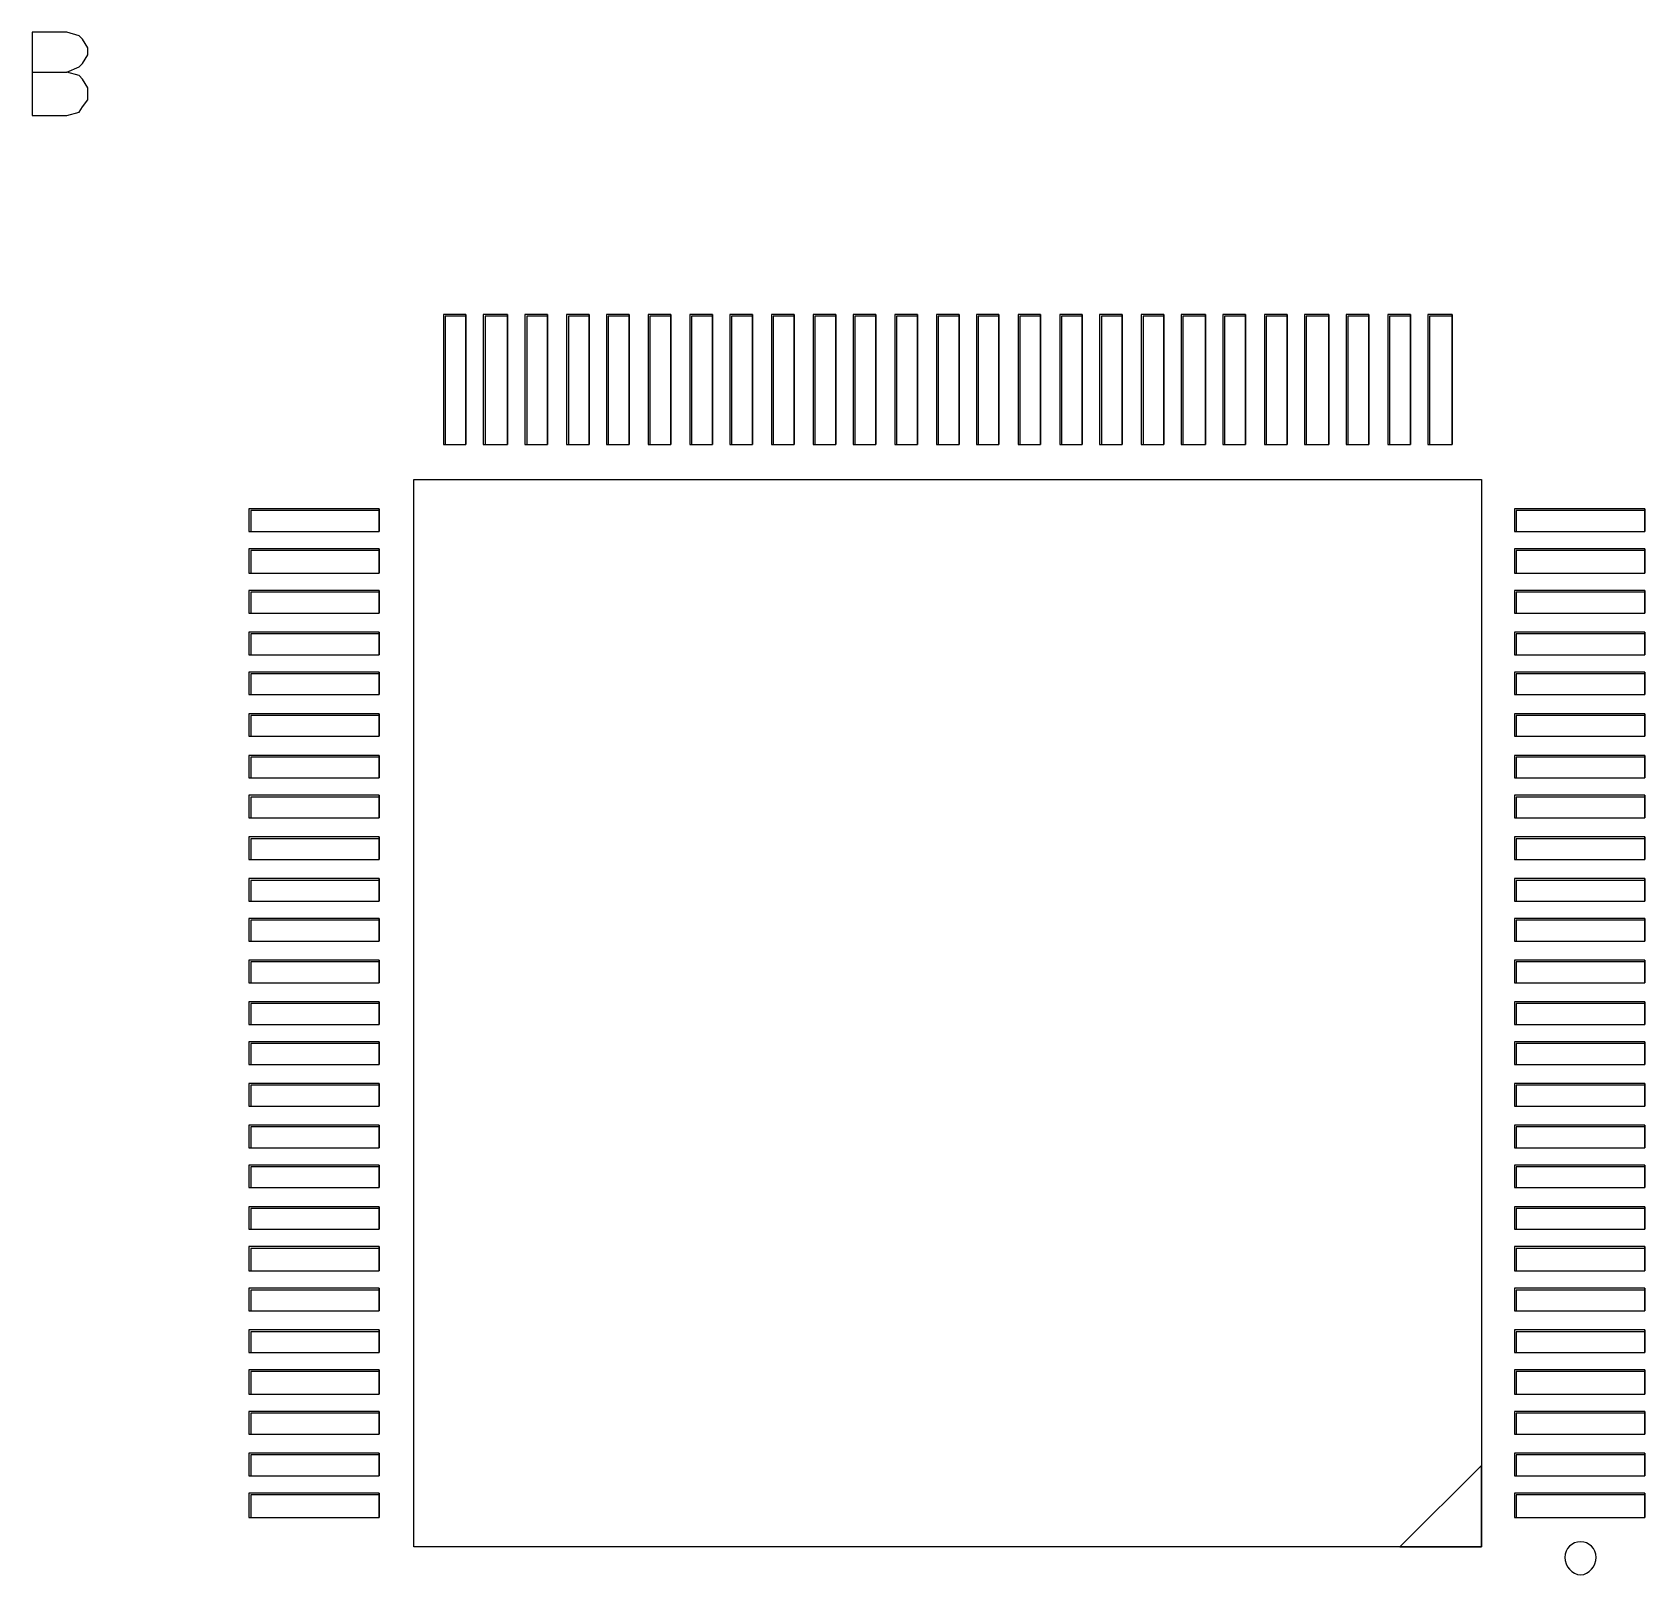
# Model space of a CAD drawing. Extents: x 236 to 550, y 195 to 401.
# Drawn here: x 379.5 to 435.3, y 249.2 to 302.5 of the extents above; entities that cross this region are included whole.
import ezdxf

# ---------------------------------------------------------------- set-up
doc = ezdxf.new("R2010")
doc.units = 0
doc.layers.add('x3v1_1_wiring_diagram', color=7, linetype='CONTINUOUS')

msp = doc.modelspace()

# ---------------------------------------------------------------- linework, layer by layer
at = {"layer": 'x3v1_1_wiring_diagram', "color": 7}
for points in [[(379.5378, 302.51), (379.5378, 299.63), (380.7377, 299.63), (381.1578, 299.7502), (381.2777, 299.9302), (381.4577, 300.17), (381.4577, 300.5901), (381.2777, 300.89), (381.1578, 301.0102), (380.7377, 301.1301), (381.1578, 301.3101), (381.2777, 301.43), (381.4577, 301.7302), (381.4577, 301.97), (381.2777, 302.2702), (381.1578, 302.3901), (380.7377, 302.51), (379.5378, 302.51), (379.5378, 302.51)], [(379.5378, 301.1301), (380.7377, 301.1301)], [(394.5277, 288.2568), (394.5277, 292.7568), (393.7476, 292.7568), (393.7476, 288.2568), (394.5277, 288.2568), (394.5277, 288.2568)], [(393.8077, 292.6967), (393.8077, 288.2568), (394.5277, 288.2568), (394.5277, 292.6967), (393.8077, 292.6967), (393.8077, 292.6967)], [(394.5277, 292.7568), (394.5277, 288.2568)], [(395.9677, 288.2568), (395.9677, 292.7568), (395.1275, 292.7568), (395.1275, 288.2568), (395.9677, 288.2568), (395.9677, 288.2568)], [(395.1876, 292.6967), (395.1876, 288.2568), (395.9677, 288.2568), (395.9677, 292.6967), (395.1876, 292.6967), (395.1876, 292.6967)], [(395.9677, 292.7568), (395.9677, 288.2568)], [(397.3476, 288.2568), (397.3476, 292.7568), (396.5675, 292.7568), (396.5675, 288.2568), (397.3476, 288.2568), (397.3476, 288.2568)], [(396.6276, 292.6967), (396.6276, 288.2568), (397.3476, 288.2568), (397.3476, 292.6967), (396.6276, 292.6967), (396.6276, 292.6967)], [(397.3476, 292.7568), (397.3476, 288.2568)], [(398.7876, 288.2568), (398.7876, 292.7568), (398.0075, 292.7568), (398.0075, 288.2568), (398.7876, 288.2568), (398.7876, 288.2568)], [(398.0676, 292.6967), (398.0676, 288.2568), (398.7876, 288.2568), (398.7876, 292.6967), (398.0676, 292.6967), (398.0676, 292.6967)], [(398.7876, 292.7568), (398.7876, 288.2568)], [(400.1675, 288.2568), (400.1675, 292.7568), (399.3877, 292.7568), (399.3877, 288.2568), (400.1675, 288.2568), (400.1675, 288.2568)], [(399.4475, 292.6967), (399.4475, 288.2568), (400.1675, 288.2568), (400.1675, 292.6967), (399.4475, 292.6967), (399.4475, 292.6967)], [(400.1675, 292.7568), (400.1675, 288.2568)], [(401.6075, 288.2568), (401.6075, 292.7568), (400.8277, 292.7568), (400.8277, 288.2568), (401.6075, 288.2568), (401.6075, 288.2568)], [(400.8875, 292.6967), (400.8875, 288.2568), (401.6075, 288.2568), (401.6075, 292.6967), (400.8875, 292.6967), (400.8875, 292.6967)], [(401.6075, 292.7568), (401.6075, 288.2568)], [(403.0475, 288.2568), (403.0475, 292.7568), (402.2677, 292.7568), (402.2677, 288.2568), (403.0475, 288.2568), (403.0475, 288.2568)], [(402.3275, 292.6967), (402.3275, 288.2568), (403.0475, 288.2568), (403.0475, 292.6967), (402.3275, 292.6967), (402.3275, 292.6967)], [(403.0475, 292.7568), (403.0475, 288.2568)], [(404.4277, 288.2568), (404.4277, 292.7568), (403.6476, 292.7568), (403.6476, 288.2568), (404.4277, 288.2568), (404.4277, 288.2568)], [(403.7077, 292.6967), (403.7077, 288.2568), (404.4277, 288.2568), (404.4277, 292.6967), (403.7077, 292.6967), (403.7077, 292.6967)], [(404.4277, 292.7568), (404.4277, 288.2568)], [(405.8677, 288.2568), (405.8677, 292.7568), (405.0876, 292.7568), (405.0876, 288.2568), (405.8677, 288.2568), (405.8677, 288.2568)], [(405.1477, 292.6967), (405.1477, 288.2568), (405.8677, 288.2568), (405.8677, 292.6967), (405.1477, 292.6967), (405.1477, 292.6967)], [(405.8677, 292.7568), (405.8677, 288.2568)], [(407.3077, 288.2568), (407.3077, 292.7568), (406.5276, 292.7568), (406.5276, 288.2568), (407.3077, 288.2568), (407.3077, 288.2568)], [(406.5877, 292.6967), (406.5877, 288.2568), (407.3077, 288.2568), (407.3077, 292.6967), (406.5877, 292.6967), (406.5877, 292.6967)], [(407.3077, 292.7568), (407.3077, 288.2568)], [(408.6876, 288.2568), (408.6876, 292.7568), (407.9075, 292.7568), (407.9075, 288.2568), (408.6876, 288.2568), (408.6876, 288.2568)], [(407.9676, 292.6967), (407.9676, 288.2568), (408.6876, 288.2568), (408.6876, 292.6967), (407.9676, 292.6967), (407.9676, 292.6967)], [(408.6876, 292.7568), (408.6876, 288.2568)], [(410.1276, 288.2568), (410.1276, 292.7568), (409.3475, 292.7568), (409.3475, 288.2568), (410.1276, 288.2568), (410.1276, 288.2568)], [(409.4076, 292.6967), (409.4076, 288.2568), (410.1276, 288.2568), (410.1276, 292.6967), (409.4076, 292.6967), (409.4076, 292.6967)], [(410.1276, 292.7568), (410.1276, 288.2568)], [(411.5676, 288.2568), (411.5676, 292.7568), (410.7875, 292.7568), (410.7875, 288.2568), (411.5676, 288.2568), (411.5676, 288.2568)], [(410.8476, 292.6967), (410.8476, 288.2568), (411.5676, 288.2568), (411.5676, 292.6967), (410.8476, 292.6967), (410.8476, 292.6967)], [(411.5676, 292.7568), (411.5676, 288.2568)], [(412.9475, 288.2568), (412.9475, 292.7568), (412.1677, 292.7568), (412.1677, 288.2568), (412.9475, 288.2568), (412.9475, 288.2568)], [(412.2275, 292.6967), (412.2275, 288.2568), (412.9475, 288.2568), (412.9475, 292.6967), (412.2275, 292.6967), (412.2275, 292.6967)], [(412.9475, 292.7568), (412.9475, 288.2568)], [(414.3875, 288.2568), (414.3875, 292.7568), (413.6077, 292.7568), (413.6077, 288.2568), (414.3875, 288.2568), (414.3875, 288.2568)], [(413.6675, 292.6967), (413.6675, 288.2568), (414.3875, 288.2568), (414.3875, 292.6967), (413.6675, 292.6967), (413.6675, 292.6967)], [(414.3875, 292.7568), (414.3875, 288.2568)], [(415.8275, 288.2568), (415.8275, 292.7568), (415.0477, 292.7568), (415.0477, 288.2568), (415.8275, 288.2568), (415.8275, 288.2568)], [(415.1075, 292.6967), (415.1075, 288.2568), (415.8275, 288.2568), (415.8275, 292.6967), (415.1075, 292.6967), (415.1075, 292.6967)], [(415.8275, 292.7568), (415.8275, 288.2568)], [(417.2077, 288.2568), (417.2077, 292.7568), (416.4276, 292.7568), (416.4276, 288.2568), (417.2077, 288.2568), (417.2077, 288.2568)], [(416.4877, 292.6967), (416.4877, 288.2568), (417.2077, 288.2568), (417.2077, 292.6967), (416.4877, 292.6967), (416.4877, 292.6967)], [(417.2077, 292.7568), (417.2077, 288.2568)], [(418.6477, 288.2568), (418.6477, 292.7568), (417.8676, 292.7568), (417.8676, 288.2568), (418.6477, 288.2568), (418.6477, 288.2568)], [(417.9277, 292.6967), (417.9277, 288.2568), (418.6477, 288.2568), (418.6477, 292.6967), (417.9277, 292.6967), (417.9277, 292.6967)], [(418.6477, 292.7568), (418.6477, 288.2568)], [(420.0877, 288.2568), (420.0877, 292.7568), (419.2475, 292.7568), (419.2475, 288.2568), (420.0877, 288.2568), (420.0877, 288.2568)], [(419.3076, 292.6967), (419.3076, 288.2568), (420.0877, 288.2568), (420.0877, 292.6967), (419.3076, 292.6967), (419.3076, 292.6967)], [(420.0877, 292.7568), (420.0877, 288.2568)], [(421.4676, 288.2568), (421.4676, 292.7568), (420.6875, 292.7568), (420.6875, 288.2568), (421.4676, 288.2568), (421.4676, 288.2568)], [(420.7476, 292.6967), (420.7476, 288.2568), (421.4676, 288.2568), (421.4676, 292.6967), (420.7476, 292.6967), (420.7476, 292.6967)], [(421.4676, 292.7568), (421.4676, 288.2568)], [(422.9076, 288.2568), (422.9076, 292.7568), (422.1275, 292.7568), (422.1275, 288.2568), (422.9076, 288.2568), (422.9076, 288.2568)], [(422.1876, 292.6967), (422.1876, 288.2568), (422.9076, 288.2568), (422.9076, 292.6967), (422.1876, 292.6967), (422.1876, 292.6967)], [(422.9076, 292.7568), (422.9076, 288.2568)], [(424.3476, 288.2568), (424.3476, 292.7568), (423.5077, 292.7568), (423.5077, 288.2568), (424.3476, 288.2568), (424.3476, 288.2568)], [(423.5675, 292.6967), (423.5675, 288.2568), (424.3476, 288.2568), (424.3476, 292.6967), (423.5675, 292.6967), (423.5675, 292.6967)], [(424.3476, 292.7568), (424.3476, 288.2568)], [(425.7275, 288.2568), (425.7275, 292.7568), (424.9477, 292.7568), (424.9477, 288.2568), (425.7275, 288.2568), (425.7275, 288.2568)], [(425.0075, 292.6967), (425.0075, 288.2568), (425.7275, 288.2568), (425.7275, 292.6967), (425.0075, 292.6967), (425.0075, 292.6967)], [(425.7275, 292.7568), (425.7275, 288.2568)], [(427.1675, 288.2568), (427.1675, 292.7568), (426.3877, 292.7568), (426.3877, 288.2568), (427.1675, 288.2568), (427.1675, 288.2568)], [(426.4475, 292.6967), (426.4475, 288.2568), (427.1675, 288.2568), (427.1675, 292.6967), (426.4475, 292.6967), (426.4475, 292.6967)], [(427.1675, 292.7568), (427.1675, 288.2568)], [(428.6075, 288.2568), (428.6075, 292.7568), (427.7676, 292.7568), (427.7676, 288.2568), (428.6075, 288.2568), (428.6075, 288.2568)], [(427.8277, 292.6967), (427.8277, 288.2568), (428.6075, 288.2568), (428.6075, 292.6967), (427.8277, 292.6967), (427.8277, 292.6967)], [(428.6075, 292.7568), (428.6075, 288.2568)], [(429.6277, 250.1566), (392.7277, 250.1566), (392.7277, 287.0566), (429.6277, 287.0566), (429.6277, 250.1566), (429.6277, 250.1566), (429.6277, 252.6766), (429.6277, 250.1566), (429.6277, 250.1566), (429.6277, 252.9768), (426.8075, 250.1566), (429.6277, 250.1566), (429.6277, 250.1566)], [(391.5275, 285.2566), (391.5275, 286.0367), (387.0275, 286.0367), (387.0275, 285.2566), (391.5275, 285.2566), (391.5275, 285.2566)], [(387.0876, 285.9766), (387.0876, 285.2566), (391.5275, 285.2566), (391.5275, 285.9766), (387.0876, 285.9766), (387.0876, 285.9766)], [(391.5275, 286.0367), (391.5275, 285.2566)], [(435.2675, 285.2566), (435.2675, 286.0367), (430.7675, 286.0367), (430.7675, 285.2566), (435.2675, 285.2566), (435.2675, 285.2566)], [(430.8276, 285.9766), (430.8276, 285.2566), (435.2675, 285.2566), (435.2675, 285.9766), (430.8276, 285.9766), (430.8276, 285.9766)], [(435.2675, 286.0367), (435.2675, 285.2566)], [(391.5275, 283.8166), (391.5275, 284.6568), (387.0275, 284.6568), (387.0275, 283.8166), (391.5275, 283.8166), (391.5275, 283.8166)], [(387.0876, 284.5967), (387.0876, 283.8166), (391.5275, 283.8166), (391.5275, 284.5967), (387.0876, 284.5967), (387.0876, 284.5967)], [(391.5275, 284.6568), (391.5275, 283.8166)], [(435.2675, 283.8166), (435.2675, 284.6568), (430.7675, 284.6568), (430.7675, 283.8166), (435.2675, 283.8166), (435.2675, 283.8166)], [(430.8276, 284.5967), (430.8276, 283.8166), (435.2675, 283.8166), (435.2675, 284.5967), (430.8276, 284.5967), (430.8276, 284.5967)], [(435.2675, 284.6568), (435.2675, 283.8166)], [(391.5275, 282.4367), (391.5275, 283.2168), (387.0275, 283.2168), (387.0275, 282.4367), (391.5275, 282.4367), (391.5275, 282.4367)], [(387.0876, 283.1567), (387.0876, 282.4367), (391.5275, 282.4367), (391.5275, 283.1567), (387.0876, 283.1567), (387.0876, 283.1567)], [(391.5275, 283.2168), (391.5275, 282.4367)], [(435.2675, 282.4367), (435.2675, 283.2168), (430.7675, 283.2168), (430.7675, 282.4367), (435.2675, 282.4367), (435.2675, 282.4367)], [(430.8276, 283.1567), (430.8276, 282.4367), (435.2675, 282.4367), (435.2675, 283.1567), (430.8276, 283.1567), (430.8276, 283.1567)], [(435.2675, 283.2168), (435.2675, 282.4367)], [(391.5275, 280.9967), (391.5275, 281.7768), (387.0275, 281.7768), (387.0275, 280.9967), (391.5275, 280.9967), (391.5275, 280.9967)], [(387.0876, 281.7167), (387.0876, 280.9967), (391.5275, 280.9967), (391.5275, 281.7167), (387.0876, 281.7167), (387.0876, 281.7167)], [(391.5275, 281.7768), (391.5275, 280.9967)], [(435.2675, 280.9967), (435.2675, 281.7768), (430.7675, 281.7768), (430.7675, 280.9967), (435.2675, 280.9967), (435.2675, 280.9967)], [(430.8276, 281.7167), (430.8276, 280.9967), (435.2675, 280.9967), (435.2675, 281.7167), (430.8276, 281.7167), (430.8276, 281.7167)], [(435.2675, 281.7768), (435.2675, 280.9967)], [(391.5275, 279.6168), (391.5275, 280.3966), (387.0275, 280.3966), (387.0275, 279.6168), (391.5275, 279.6168), (391.5275, 279.6168)], [(387.0876, 280.3368), (387.0876, 279.6168), (391.5275, 279.6168), (391.5275, 280.3368), (387.0876, 280.3368), (387.0876, 280.3368)], [(391.5275, 280.3966), (391.5275, 279.6168)], [(435.2675, 279.6168), (435.2675, 280.3966), (430.7675, 280.3966), (430.7675, 279.6168), (435.2675, 279.6168), (435.2675, 279.6168)], [(430.8276, 280.3368), (430.8276, 279.6168), (435.2675, 279.6168), (435.2675, 280.3368), (430.8276, 280.3368), (430.8276, 280.3368)], [(435.2675, 280.3966), (435.2675, 279.6168)], [(391.5275, 278.1768), (391.5275, 278.9566), (387.0275, 278.9566), (387.0275, 278.1768), (391.5275, 278.1768), (391.5275, 278.1768)], [(387.0876, 278.8968), (387.0876, 278.1768), (391.5275, 278.1768), (391.5275, 278.8968), (387.0876, 278.8968), (387.0876, 278.8968)], [(391.5275, 278.9566), (391.5275, 278.1768)], [(435.2675, 278.1768), (435.2675, 278.9566), (430.7675, 278.9566), (430.7675, 278.1768), (435.2675, 278.1768), (435.2675, 278.1768)], [(430.8276, 278.8968), (430.8276, 278.1768), (435.2675, 278.1768), (435.2675, 278.8968), (430.8276, 278.8968), (430.8276, 278.8968)], [(435.2675, 278.9566), (435.2675, 278.1768)], [(391.5275, 276.7368), (391.5275, 277.5166), (387.0275, 277.5166), (387.0275, 276.7368), (391.5275, 276.7368), (391.5275, 276.7368)], [(387.0876, 277.4568), (387.0876, 276.7368), (391.5275, 276.7368), (391.5275, 277.4568), (387.0876, 277.4568), (387.0876, 277.4568)], [(391.5275, 277.5166), (391.5275, 276.7368)], [(435.2675, 276.7368), (435.2675, 277.5166), (430.7675, 277.5166), (430.7675, 276.7368), (435.2675, 276.7368), (435.2675, 276.7368)], [(430.8276, 277.4568), (430.8276, 276.7368), (435.2675, 276.7368), (435.2675, 277.4568), (430.8276, 277.4568), (430.8276, 277.4568)], [(435.2675, 277.5166), (435.2675, 276.7368)], [(391.5275, 275.3566), (391.5275, 276.1367), (387.0275, 276.1367), (387.0275, 275.3566), (391.5275, 275.3566), (391.5275, 275.3566)], [(387.0876, 276.0766), (387.0876, 275.3566), (391.5275, 275.3566), (391.5275, 276.0766), (387.0876, 276.0766), (387.0876, 276.0766)], [(391.5275, 276.1367), (391.5275, 275.3566)], [(435.2675, 275.3566), (435.2675, 276.1367), (430.7675, 276.1367), (430.7675, 275.3566), (435.2675, 275.3566), (435.2675, 275.3566)], [(430.8276, 276.0766), (430.8276, 275.3566), (435.2675, 275.3566), (435.2675, 276.0766), (430.8276, 276.0766), (430.8276, 276.0766)], [(435.2675, 276.1367), (435.2675, 275.3566)], [(391.5275, 273.9166), (391.5275, 274.6967), (387.0275, 274.6967), (387.0275, 273.9166), (391.5275, 273.9166), (391.5275, 273.9166)], [(387.0876, 274.6366), (387.0876, 273.9166), (391.5275, 273.9166), (391.5275, 274.6366), (387.0876, 274.6366), (387.0876, 274.6366)], [(391.5275, 274.6967), (391.5275, 273.9166)], [(435.2675, 273.9166), (435.2675, 274.6967), (430.7675, 274.6967), (430.7675, 273.9166), (435.2675, 273.9166), (435.2675, 273.9166)], [(430.8276, 274.6366), (430.8276, 273.9166), (435.2675, 273.9166), (435.2675, 274.6366), (430.8276, 274.6366), (430.8276, 274.6366)], [(435.2675, 274.6967), (435.2675, 273.9166)], [(391.5275, 272.4766), (391.5275, 273.2567), (387.0275, 273.2567), (387.0275, 272.4766), (391.5275, 272.4766), (391.5275, 272.4766)], [(387.0876, 273.1966), (387.0876, 272.4766), (391.5275, 272.4766), (391.5275, 273.1966), (387.0876, 273.1966), (387.0876, 273.1966)], [(391.5275, 273.2567), (391.5275, 272.4766)], [(435.2675, 272.4766), (435.2675, 273.2567), (430.7675, 273.2567), (430.7675, 272.4766), (435.2675, 272.4766), (435.2675, 272.4766)], [(430.8276, 273.1966), (430.8276, 272.4766), (435.2675, 272.4766), (435.2675, 273.1966), (430.8276, 273.1966), (430.8276, 273.1966)], [(435.2675, 273.2567), (435.2675, 272.4766)], [(391.5275, 271.0967), (391.5275, 271.8768), (387.0275, 271.8768), (387.0275, 271.0967), (391.5275, 271.0967), (391.5275, 271.0967)], [(387.0876, 271.8167), (387.0876, 271.0967), (391.5275, 271.0967), (391.5275, 271.8167), (387.0876, 271.8167), (387.0876, 271.8167)], [(391.5275, 271.8768), (391.5275, 271.0967)], [(435.2675, 271.0967), (435.2675, 271.8768), (430.7675, 271.8768), (430.7675, 271.0967), (435.2675, 271.0967), (435.2675, 271.0967)], [(430.8276, 271.8167), (430.8276, 271.0967), (435.2675, 271.0967), (435.2675, 271.8167), (430.8276, 271.8167), (430.8276, 271.8167)], [(435.2675, 271.8768), (435.2675, 271.0967)], [(391.5275, 269.6567), (391.5275, 270.4368), (387.0275, 270.4368), (387.0275, 269.6567), (391.5275, 269.6567), (391.5275, 269.6567)], [(387.0876, 270.3767), (387.0876, 269.6567), (391.5275, 269.6567), (391.5275, 270.3767), (387.0876, 270.3767), (387.0876, 270.3767)], [(391.5275, 270.4368), (391.5275, 269.6567)], [(435.2675, 269.6567), (435.2675, 270.4368), (430.7675, 270.4368), (430.7675, 269.6567), (435.2675, 269.6567), (435.2675, 269.6567)], [(430.8276, 270.3767), (430.8276, 269.6567), (435.2675, 269.6567), (435.2675, 270.3767), (430.8276, 270.3767), (430.8276, 270.3767)], [(435.2675, 270.4368), (435.2675, 269.6567)], [(391.5275, 268.2167), (391.5275, 268.9968), (387.0275, 268.9968), (387.0275, 268.2167), (391.5275, 268.2167), (391.5275, 268.2167)], [(387.0876, 268.9367), (387.0876, 268.2167), (391.5275, 268.2167), (391.5275, 268.9367), (387.0876, 268.9367), (387.0876, 268.9367)], [(391.5275, 268.9968), (391.5275, 268.2167)], [(435.2675, 268.2167), (435.2675, 268.9968), (430.7675, 268.9968), (430.7675, 268.2167), (435.2675, 268.2167), (435.2675, 268.2167)], [(430.8276, 268.9367), (430.8276, 268.2167), (435.2675, 268.2167), (435.2675, 268.9367), (430.8276, 268.9367), (430.8276, 268.9367)], [(435.2675, 268.9968), (435.2675, 268.2167)], [(391.5275, 266.8368), (391.5275, 267.6166), (387.0275, 267.6166), (387.0275, 266.8368), (391.5275, 266.8368), (391.5275, 266.8368)], [(387.0876, 267.5568), (387.0876, 266.8368), (391.5275, 266.8368), (391.5275, 267.5568), (387.0876, 267.5568), (387.0876, 267.5568)], [(391.5275, 267.6166), (391.5275, 266.8368)], [(435.2675, 266.8368), (435.2675, 267.6166), (430.7675, 267.6166), (430.7675, 266.8368), (435.2675, 266.8368), (435.2675, 266.8368)], [(430.8276, 267.5568), (430.8276, 266.8368), (435.2675, 266.8368), (435.2675, 267.5568), (430.8276, 267.5568), (430.8276, 267.5568)], [(435.2675, 267.6166), (435.2675, 266.8368)], [(391.5275, 265.3968), (391.5275, 266.1766), (387.0275, 266.1766), (387.0275, 265.3968), (391.5275, 265.3968), (391.5275, 265.3968)], [(387.0876, 266.1168), (387.0876, 265.3968), (391.5275, 265.3968), (391.5275, 266.1168), (387.0876, 266.1168), (387.0876, 266.1168)], [(391.5275, 266.1766), (391.5275, 265.3968)], [(435.2675, 265.3968), (435.2675, 266.1766), (430.7675, 266.1766), (430.7675, 265.3968), (435.2675, 265.3968), (435.2675, 265.3968)], [(430.8276, 266.1168), (430.8276, 265.3968), (435.2675, 265.3968), (435.2675, 266.1168), (430.8276, 266.1168), (430.8276, 266.1168)], [(435.2675, 266.1766), (435.2675, 265.3968)], [(391.5275, 263.9568), (391.5275, 264.7366), (387.0275, 264.7366), (387.0275, 263.9568), (391.5275, 263.9568), (391.5275, 263.9568)], [(391.5275, 264.7366), (391.5275, 263.9568)], [(435.2675, 263.9568), (435.2675, 264.7366), (430.7675, 264.7366), (430.7675, 263.9568), (435.2675, 263.9568), (435.2675, 263.9568)], [(435.2675, 264.7366), (435.2675, 263.9568)], [(387.0876, 264.6768), (387.0876, 263.9568), (391.5275, 263.9568), (391.5275, 264.6768), (387.0876, 264.6768), (387.0876, 264.6768)], [(430.8276, 264.6768), (430.8276, 263.9568), (435.2675, 263.9568), (435.2675, 264.6768), (430.8276, 264.6768), (430.8276, 264.6768)], [(391.5275, 262.5766), (391.5275, 263.3567), (387.0275, 263.3567), (387.0275, 262.5766), (391.5275, 262.5766), (391.5275, 262.5766)], [(387.0876, 263.2966), (387.0876, 262.5766), (391.5275, 262.5766), (391.5275, 263.2966), (387.0876, 263.2966), (387.0876, 263.2966)], [(391.5275, 263.3567), (391.5275, 262.5766)], [(435.2675, 262.5766), (435.2675, 263.3567), (430.7675, 263.3567), (430.7675, 262.5766), (435.2675, 262.5766), (435.2675, 262.5766)], [(430.8276, 263.2966), (430.8276, 262.5766), (435.2675, 262.5766), (435.2675, 263.2966), (430.8276, 263.2966), (430.8276, 263.2966)], [(435.2675, 263.3567), (435.2675, 262.5766)], [(391.5275, 261.1366), (391.5275, 261.9167), (387.0275, 261.9167), (387.0275, 261.1366), (391.5275, 261.1366), (391.5275, 261.1366)], [(387.0876, 261.8566), (387.0876, 261.1366), (391.5275, 261.1366), (391.5275, 261.8566), (387.0876, 261.8566), (387.0876, 261.8566)], [(391.5275, 261.9167), (391.5275, 261.1366)], [(435.2675, 261.1366), (435.2675, 261.9167), (430.7675, 261.9167), (430.7675, 261.1366), (435.2675, 261.1366), (435.2675, 261.1366)], [(430.8276, 261.8566), (430.8276, 261.1366), (435.2675, 261.1366), (435.2675, 261.8566), (430.8276, 261.8566), (430.8276, 261.8566)], [(435.2675, 261.9167), (435.2675, 261.1366)], [(391.5275, 259.6966), (391.5275, 260.5368), (387.0275, 260.5368), (387.0275, 259.6966), (391.5275, 259.6966), (391.5275, 259.6966)], [(387.0876, 260.4767), (387.0876, 259.6966), (391.5275, 259.6966), (391.5275, 260.4767), (387.0876, 260.4767), (387.0876, 260.4767)], [(391.5275, 260.5368), (391.5275, 259.6966)], [(435.2675, 259.6966), (435.2675, 260.5368), (430.7675, 260.5368), (430.7675, 259.6966), (435.2675, 259.6966), (435.2675, 259.6966)], [(430.8276, 260.4767), (430.8276, 259.6966), (435.2675, 259.6966), (435.2675, 260.4767), (430.8276, 260.4767), (430.8276, 260.4767)], [(435.2675, 260.5368), (435.2675, 259.6966)], [(391.5275, 258.3167), (391.5275, 259.0968), (387.0275, 259.0968), (387.0275, 258.3167), (391.5275, 258.3167), (391.5275, 258.3167)], [(387.0876, 259.0367), (387.0876, 258.3167), (391.5275, 258.3167), (391.5275, 259.0367), (387.0876, 259.0367), (387.0876, 259.0367)], [(391.5275, 259.0968), (391.5275, 258.3167)], [(435.2675, 258.3167), (435.2675, 259.0968), (430.7675, 259.0968), (430.7675, 258.3167), (435.2675, 258.3167), (435.2675, 258.3167)], [(430.8276, 259.0367), (430.8276, 258.3167), (435.2675, 258.3167), (435.2675, 259.0367), (430.8276, 259.0367), (430.8276, 259.0367)], [(435.2675, 259.0968), (435.2675, 258.3167)], [(391.5275, 256.8767), (391.5275, 257.6568), (387.0275, 257.6568), (387.0275, 256.8767), (391.5275, 256.8767), (391.5275, 256.8767)], [(387.0876, 257.5967), (387.0876, 256.8767), (391.5275, 256.8767), (391.5275, 257.5967), (387.0876, 257.5967), (387.0876, 257.5967)], [(391.5275, 257.6568), (391.5275, 256.8767)], [(435.2675, 256.8767), (435.2675, 257.6568), (430.7675, 257.6568), (430.7675, 256.8767), (435.2675, 256.8767), (435.2675, 256.8767)], [(430.8276, 257.5967), (430.8276, 256.8767), (435.2675, 256.8767), (435.2675, 257.5967), (430.8276, 257.5967), (430.8276, 257.5967)], [(435.2675, 257.6568), (435.2675, 256.8767)], [(391.5275, 255.4367), (391.5275, 256.2766), (387.0275, 256.2766), (387.0275, 255.4367), (391.5275, 255.4367), (391.5275, 255.4367)], [(387.0876, 256.2168), (387.0876, 255.4367), (391.5275, 255.4367), (391.5275, 256.2168), (387.0876, 256.2168), (387.0876, 256.2168)], [(391.5275, 256.2766), (391.5275, 255.4367)], [(435.2675, 255.4367), (435.2675, 256.2766), (430.7675, 256.2766), (430.7675, 255.4367), (435.2675, 255.4367), (435.2675, 255.4367)], [(430.8276, 256.2168), (430.8276, 255.4367), (435.2675, 255.4367), (435.2675, 256.2168), (430.8276, 256.2168), (430.8276, 256.2168)], [(435.2675, 256.2766), (435.2675, 255.4367)], [(391.5275, 254.0568), (391.5275, 254.8366), (387.0275, 254.8366), (387.0275, 254.0568), (391.5275, 254.0568), (391.5275, 254.0568)], [(387.0876, 254.7768), (387.0876, 254.0568), (391.5275, 254.0568), (391.5275, 254.7768), (387.0876, 254.7768), (387.0876, 254.7768)], [(391.5275, 254.8366), (391.5275, 254.0568)], [(435.2675, 254.0568), (435.2675, 254.8366), (430.7675, 254.8366), (430.7675, 254.0568), (435.2675, 254.0568), (435.2675, 254.0568)], [(430.8276, 254.7768), (430.8276, 254.0568), (435.2675, 254.0568), (435.2675, 254.7768), (430.8276, 254.7768), (430.8276, 254.7768)], [(435.2675, 254.8366), (435.2675, 254.0568)], [(391.5275, 252.6168), (391.5275, 253.3966), (387.0275, 253.3966), (387.0275, 252.6168), (391.5275, 252.6168), (391.5275, 252.6168)], [(387.0876, 253.3368), (387.0876, 252.6168), (391.5275, 252.6168), (391.5275, 253.3368), (387.0876, 253.3368), (387.0876, 253.3368)], [(391.5275, 253.3966), (391.5275, 252.6168)], [(435.2675, 252.6168), (435.2675, 253.3966), (430.7675, 253.3966), (430.7675, 252.6168), (435.2675, 252.6168), (435.2675, 252.6168)], [(430.8276, 253.3368), (430.8276, 252.6168), (435.2675, 252.6168), (435.2675, 253.3368), (430.8276, 253.3368), (430.8276, 253.3368)], [(435.2675, 253.3966), (435.2675, 252.6168)], [(391.5275, 251.1768), (391.5275, 252.0167), (387.0275, 252.0167), (387.0275, 251.1768), (391.5275, 251.1768), (391.5275, 251.1768)], [(387.0876, 251.9566), (387.0876, 251.1768), (391.5275, 251.1768), (391.5275, 251.9566), (387.0876, 251.9566), (387.0876, 251.9566)], [(391.5275, 252.0167), (391.5275, 251.1768)], [(435.2675, 251.1768), (435.2675, 252.0167), (430.7675, 252.0167), (430.7675, 251.1768), (435.2675, 251.1768), (435.2675, 251.1768)], [(430.8276, 251.9566), (430.8276, 251.1768), (435.2675, 251.1768), (435.2675, 251.9566), (430.8276, 251.9566), (430.8276, 251.9566)], [(435.2675, 252.0167), (435.2675, 251.1768)], [(433.5877, 249.7966), (433.5877, 249.7966)]]:
    msp.add_lwpolyline(points, dxfattribs=at)
for points in [[(433.0477, 250.3366), (432.7475, 250.3366), (432.5077, 250.0968), (432.5077, 249.7966)], [(433.5877, 249.7966), (433.5877, 250.0968), (433.3476, 250.3366), (433.0477, 250.3366)], [(432.5077, 249.7966), (432.5077, 249.4967), (432.7475, 249.1968), (433.0477, 249.1968)], [(433.0477, 249.1968), (433.3476, 249.1968), (433.5877, 249.4967), (433.5877, 249.7966)]]:
    msp.add_open_spline(points, degree=3, dxfattribs=at)

doc.saveas('drawing.dxf')
